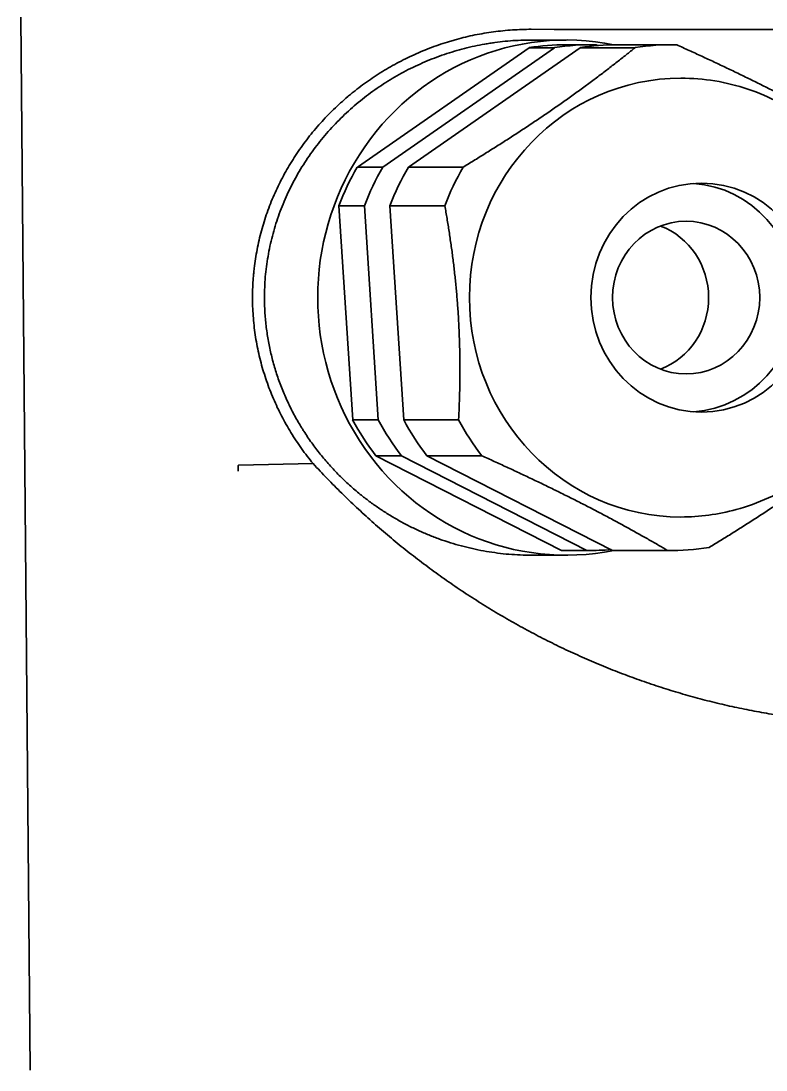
# Model space of a CAD drawing. Header units: millimetres. Extents: x 0 to 42050, y 0 to 29700.
# Drawn here: x 36105.8 to 36203.4, y 27209.4 to 27346.8 of the extents above; entities that cross this region are included whole.
import ezdxf

# ---------------------------------------------------------------- set-up
doc = ezdxf.new("R2010")
doc.units = ezdxf.units.MM
doc.header["$LTSCALE"] = 50
doc.layers.add('Visible', color=7, linetype='Continuous', lineweight=35)

msp = doc.modelspace()

# ---------------------------------------------------------------- linework, layer by layer
at = {"layer": 'Visible'}
for p, q in [((36107.04, 27209.39), (36105.83, 27347.35)), ((36172.35, 27343.34), (36149.87, 27327.71)), ((36153.21, 27327.71), (36175.7, 27343.34)), ((36179.04, 27343.34), (36156.55, 27327.71)), ((36172.35, 27343.34), (36175.7, 27343.34)), ((36172.64, 27344.35), (36177.2, 27344.35)), ((36177.2, 27343.72), (36180.54, 27343.72)), ((36179.04, 27343.34), (36186.22, 27343.34)), ((36181.15, 27343.72), (36181.34, 27343.62)), ((36183.88, 27343.72), (36191.07, 27343.72)), ((36149.87, 27327.71), (36153.21, 27327.71)), ((36156.55, 27327.71), (36163.73, 27327.71)), ((36147.45, 27322.61), (36149.26, 27294.59)), ((36147.45, 27322.61), (36150.8, 27322.61)), ((36152.6, 27294.59), (36150.8, 27322.61)), ((36154.14, 27322.61), (36155.94, 27294.59)), ((36154.14, 27322.61), (36161.32, 27322.61)), ((36149.26, 27294.59), (36152.6, 27294.59)), ((36155.94, 27294.59), (36163.13, 27294.59)), ((36152.3, 27289.87), (36176.59, 27277.48)), ((36152.3, 27289.87), (36155.64, 27289.87)), ((36179.93, 27277.48), (36155.64, 27289.87)), ((36158.98, 27289.87), (36166.17, 27289.87)), ((36158.98, 27289.87), (36183.27, 27277.48)), ((36144.08, 27288.85), (36134.32, 27288.65)), ((36176.59, 27277.48), (36179.93, 27277.48)), ((36177.2, 27277.47), (36180.54, 27277.47)), ((36183.27, 27277.48), (36190.46, 27277.48)), ((36183.88, 27277.47), (36191.07, 27277.47)), ((36172.64, 27276.85), (36177.2, 27276.85))]:
    msp.add_line(p, q, dxfattribs=at)
for centre, major_axis, ratio, start_param, end_param in [((36177.2, 27310.6), (0, -33.75), 0.963602, 2.948362, 6.476416), ((36152.79, 27347.89), (-250, 0.58), 0.008409, 1.650285, 2.032609), ((36177.2, 27310.6), (0, 33.13), 0.963602, 0, 0.152394), ((36180.54, 27310.6), (0, 33.13), 0.963602, 6.264105, 6.435579), ((36183.88, 27310.6), (0, 33.13), 0.963602, 0, 0.152394), ((36191.07, 27310.6), (0, 33.13), 0.963602, 6.264105, 6.435579), ((36192.24, 27310.6), (0, -28.75), 0.963602, 3.141593, 6.283185), ((36177.2, 27310.6), (0, -33.13), 0.963602, 4.16971, 4.341184), ((36180.54, 27310.6), (0, -33.13), 0.963602, 4.16971, 4.341184), ((36183.88, 27310.6), (0, -33.13), 0.963602, 4.16971, 4.341184), ((36191.07, 27310.6), (0, -33.13), 0.963602, 4.16971, 4.341184), ((36192.91, 27310.6), (0, -15), 0.963602, 0.069415, 3.072178), ((36186.22, 27310.6), (0, -10), 0.963602, 0.354154, 2.787439), ((36177.2, 27310.6), (0, -33.13), 0.963602, 5.216907, 5.388381), ((36180.54, 27310.6), (0, -33.13), 0.963602, 5.216907, 5.388381), ((36183.88, 27310.6), (0, -33.13), 0.963602, 5.216907, 5.388381), ((36191.07, 27310.6), (0, -33.13), 0.963602, 5.216907, 5.388381), ((36177.2, 27310.6), (0, -33.13), 0.963602, 6.264105, 6.283185), ((36180.54, 27310.6), (0, -33.13), 0.963602, 6.264105, 6.362809), ((36183.88, 27310.6), (0, -33.13), 0.963602, 6.264105, 6.283185), ((36191.07, 27310.6), (0, -33.13), 0.963602, 6.264105, 6.435579)]:
    msp.add_ellipse(centre, major_axis=major_axis, ratio=ratio, start_param=start_param, end_param=end_param, dxfattribs=at)
for centre, major_axis in [((36194.91, 27310.6), (0, -15)), ((36192.91, 27310.6), (0, -10))]:
    msp.add_ellipse(centre, major_axis=major_axis, ratio=0.963602, dxfattribs=at)
for points, knots in [([(36144.08, 27288.85), (36143.82, 27289.17), (36143.56, 27289.5), (36143.3, 27289.82), (36143.05, 27290.15), (36142.8, 27290.49), (36142.56, 27290.82), (36142.32, 27291.16), (36142.08, 27291.51), (36141.85, 27291.85), (36141.62, 27292.2), (36141.4, 27292.55), (36141.18, 27292.91), (36140.96, 27293.26), (36140.75, 27293.62), (36140.55, 27293.99), (36140.34, 27294.35), (36140.14, 27294.72), (36139.95, 27295.09), (36139.76, 27295.46), (36139.57, 27295.83), (36139.39, 27296.21), (36139.22, 27296.59), (36139.05, 27296.97), (36138.88, 27297.35), (36138.72, 27297.73), (36138.56, 27298.12), (36138.41, 27298.51), (36138.26, 27298.89), (36138.12, 27299.28), (36137.98, 27299.68), (36137.85, 27300.07), (36137.72, 27300.46), (36137.6, 27300.86), (36137.48, 27301.25), (36137.36, 27301.65), (36137.26, 27302.05), (36137.15, 27302.45), (36137.05, 27302.86), (36136.96, 27303.26), (36136.87, 27303.67), (36136.79, 27304.08), (36136.71, 27304.49), (36136.63, 27304.9), (36136.56, 27305.31), (36136.5, 27305.72), (36136.44, 27306.13), (36136.39, 27306.55), (36136.34, 27306.96), (36136.3, 27307.38), (36136.26, 27307.79), (36136.23, 27308.21), (36136.2, 27308.63), (36136.18, 27309.04), (36136.16, 27309.46), (36136.15, 27309.88), (36136.14, 27310.29), (36136.14, 27310.71), (36136.14, 27311.13), (36136.15, 27311.54), (36136.17, 27311.96), (36136.19, 27312.37), (36136.21, 27312.79), (36136.24, 27313.2), (36136.26, 27313.41), (36136.28, 27313.61), (36136.3, 27313.82), (36136.32, 27314.02), (36136.34, 27314.23), (36136.36, 27314.43), (36136.41, 27314.85), (36136.47, 27315.26), (36136.53, 27315.67), (36136.59, 27316.08), (36136.67, 27316.49), (36136.74, 27316.9), (36136.82, 27317.31), (36136.91, 27317.71), (36137, 27318.12), (36137.1, 27318.53), (36137.2, 27318.93), (36137.31, 27319.33), (36137.42, 27319.74), (36137.53, 27320.14), (36137.66, 27320.54), (36137.78, 27320.93), (36137.91, 27321.33), (36138.05, 27321.72), (36138.19, 27322.12), (36138.34, 27322.51), (36138.49, 27322.9), (36138.64, 27323.28), (36138.8, 27323.67), (36138.97, 27324.05), (36139.14, 27324.43), (36139.31, 27324.81), (36139.49, 27325.18), (36139.67, 27325.56), (36139.86, 27325.93), (36140.05, 27326.29), (36140.43, 27327.03), (36140.84, 27327.75), (36141.28, 27328.45), (36141.5, 27328.8), (36141.73, 27329.15), (36141.96, 27329.5), (36142.19, 27329.85), (36142.43, 27330.19), (36142.67, 27330.52), (36142.92, 27330.86), (36143.17, 27331.2), (36143.42, 27331.53), (36143.68, 27331.86), (36143.94, 27332.18), (36144.21, 27332.5), (36144.48, 27332.82), (36144.75, 27333.14), (36145.03, 27333.45), (36145.31, 27333.76), (36145.59, 27334.06), (36145.88, 27334.36), (36146.17, 27334.67), (36146.46, 27334.96), (36146.76, 27335.25), (36147.06, 27335.54), (36147.36, 27335.83), (36147.67, 27336.11), (36147.98, 27336.38), (36148.29, 27336.66), (36148.6, 27336.93), (36148.76, 27337.06), (36148.92, 27337.19), (36149.08, 27337.32), (36149.24, 27337.45), (36149.4, 27337.58), (36149.56, 27337.71), (36149.89, 27337.97), (36150.22, 27338.22), (36150.55, 27338.47), (36150.89, 27338.71), (36151.23, 27338.96), (36151.57, 27339.19), (36151.91, 27339.43), (36152.26, 27339.66), (36152.61, 27339.88), (36152.96, 27340.11), (36153.32, 27340.33), (36153.68, 27340.54), (36154.03, 27340.75), (36154.4, 27340.96), (36154.76, 27341.16), (36155.13, 27341.36), (36155.5, 27341.55), (36155.87, 27341.74), (36156.25, 27341.93), (36156.62, 27342.11), (36157, 27342.29), (36157.38, 27342.46), (36157.76, 27342.63), (36158.14, 27342.8), (36158.53, 27342.96), (36158.91, 27343.12), (36159.3, 27343.27), (36159.69, 27343.41), (36160.08, 27343.56), (36160.47, 27343.69), (36160.86, 27343.83), (36161.26, 27343.96), (36161.65, 27344.08), (36161.85, 27344.14), (36162.05, 27344.2), (36162.25, 27344.26), (36162.44, 27344.32), (36162.64, 27344.38), (36162.84, 27344.43), (36163.24, 27344.54), (36163.64, 27344.64), (36164.04, 27344.74), (36164.45, 27344.83), (36164.85, 27344.92), (36165.26, 27345.01), (36165.66, 27345.09), (36166.07, 27345.16), (36166.48, 27345.23), (36166.89, 27345.3), (36167.29, 27345.36), (36167.7, 27345.42), (36168.11, 27345.48), (36168.52, 27345.52), (36168.93, 27345.56), (36169.34, 27345.61), (36169.76, 27345.64), (36170.17, 27345.67), (36170.58, 27345.69), (36170.99, 27345.71), (36171.4, 27345.73), (36171.82, 27345.74), (36172.23, 27345.75), (36172.64, 27345.75)], [0, 0, 0, 0, 0.497033, 0.497033, 0.497033, 0.995546, 0.995546, 0.995546, 1.495214, 1.495214, 1.495214, 1.995696, 1.995696, 1.995696, 2.496645, 2.496645, 2.496645, 2.997711, 2.997711, 2.997711, 3.498553, 3.498553, 3.498553, 3.998844, 3.998844, 3.998844, 4.498277, 4.498277, 4.498277, 4.996575, 4.996575, 4.996575, 5.493499, 5.493499, 5.493499, 5.990562, 5.990562, 5.990562, 6.489122, 6.489122, 6.489122, 6.988856, 6.988856, 6.988856, 7.489412, 7.489412, 7.489412, 7.990425, 7.990425, 7.990425, 8.49152, 8.49152, 8.49152, 8.992322, 8.992322, 8.992322, 9.49247, 9.49247, 9.49247, 9.991617, 9.991617, 9.991617, 10.489447, 10.489447, 10.489447, 10.73778, 10.73778, 10.73778, 10.986052, 10.986052, 10.986052, 11.483724, 11.483724, 11.483724, 11.9827, 11.9827, 11.9827, 12.482694, 12.482694, 12.482694, 12.983388, 12.983388, 12.983388, 13.48444, 13.48444, 13.48444, 13.985492, 13.985492, 13.985492, 14.486179, 14.486179, 14.486179, 14.986134, 14.986134, 14.986134, 15.485003, 15.485003, 15.485003, 15.982444, 15.982444, 15.982444, 16.977056, 16.977056, 16.977056, 17.476159, 17.476159, 17.476159, 17.976163, 17.976163, 17.976163, 18.476785, 18.476785, 18.476785, 18.97772, 18.97772, 18.97772, 19.478652, 19.478652, 19.478652, 19.979255, 19.979255, 19.979255, 20.479202, 20.479202, 20.479202, 20.978172, 20.978172, 20.978172, 21.475853, 21.475853, 21.475853, 21.724121, 21.724121, 21.724121, 21.972446, 21.972446, 21.972446, 22.470175, 22.470175, 22.470175, 22.969147, 22.969147, 22.969147, 23.469105, 23.469105, 23.469105, 23.969769, 23.969769, 23.969769, 24.470851, 24.470851, 24.470851, 24.97205, 24.97205, 24.97205, 25.473065, 25.473065, 25.473065, 25.973598, 25.973598, 25.973598, 26.473358, 26.473358, 26.473358, 26.972066, 26.972066, 26.972066, 27.469467, 27.469467, 27.469467, 27.71765, 27.71765, 27.71765, 27.96591, 27.96591, 27.96591, 28.462855, 28.462855, 28.462855, 28.960125, 28.960125, 28.960125, 29.45743, 29.45743, 29.45743, 29.954485, 29.954485, 29.954485, 30.451011, 30.451011, 30.451011, 30.947254, 30.947254, 30.947254, 31.443467, 31.443467, 31.443467, 31.939661, 31.939661, 31.939661, 31.939661]), ([(36172.64, 27344.35), (36172.4, 27344.35), (36172.17, 27344.35), (36171.93, 27344.34), (36171.48, 27344.33), (36171.03, 27344.31), (36170.58, 27344.29), (36170.13, 27344.26), (36169.68, 27344.23), (36169.23, 27344.18), (36168.78, 27344.14), (36168.33, 27344.08), (36167.88, 27344.02), (36167.66, 27343.99), (36167.43, 27343.96), (36167.21, 27343.92), (36166.99, 27343.89), (36166.77, 27343.85), (36166.54, 27343.81), (36166.1, 27343.73), (36165.65, 27343.65), (36165.21, 27343.55), (36164.77, 27343.46), (36164.32, 27343.35), (36163.88, 27343.24), (36163.44, 27343.13), (36163, 27343), (36162.57, 27342.87), (36162.13, 27342.74), (36161.69, 27342.6), (36161.26, 27342.46), (36160.83, 27342.31), (36160.4, 27342.16), (36159.97, 27341.99), (36159.55, 27341.83), (36159.12, 27341.66), (36158.7, 27341.48), (36158.28, 27341.3), (36157.87, 27341.11), (36157.46, 27340.91), (36157.04, 27340.72), (36156.64, 27340.52), (36156.23, 27340.31), (36155.83, 27340.1), (36155.43, 27339.88), (36155.03, 27339.65), (36154.64, 27339.43), (36154.25, 27339.2), (36153.87, 27338.96), (36153.48, 27338.72), (36153.1, 27338.47), (36152.73, 27338.22), (36152.35, 27337.96), (36151.98, 27337.7), (36151.61, 27337.43), (36151.25, 27337.16), (36150.88, 27336.88), (36150.53, 27336.6), (36150.17, 27336.32), (36149.82, 27336.03), (36149.47, 27335.73), (36149.13, 27335.43), (36148.79, 27335.13), (36148.45, 27334.81), (36148.12, 27334.5), (36147.79, 27334.18), (36147.47, 27333.86), (36147.15, 27333.54), (36146.83, 27333.21), (36146.52, 27332.87), (36146.21, 27332.54), (36145.91, 27332.19), (36145.62, 27331.85), (36145.32, 27331.5), (36145.04, 27331.15), (36144.76, 27330.79), (36144.48, 27330.43), (36144.21, 27330.07), (36143.94, 27329.7), (36143.68, 27329.33), (36143.42, 27328.96), (36143.17, 27328.58), (36142.92, 27328.2), (36142.68, 27327.82), (36142.44, 27327.43), (36142.21, 27327.04), (36141.98, 27326.65), (36141.76, 27326.25), (36141.54, 27325.85), (36141.33, 27325.44), (36141.13, 27325.04), (36140.92, 27324.63), (36140.73, 27324.22), (36140.54, 27323.8), (36140.36, 27323.38), (36140.18, 27322.96), (36140.01, 27322.54), (36139.84, 27322.12), (36139.68, 27321.69), (36139.53, 27321.26), (36139.38, 27320.83), (36139.24, 27320.4), (36139.11, 27319.96), (36138.97, 27319.53), (36138.85, 27319.09), (36138.74, 27318.66), (36138.62, 27318.22), (36138.52, 27317.78), (36138.42, 27317.34), (36138.33, 27316.89), (36138.24, 27316.45), (36138.17, 27316), (36138.09, 27315.56), (36138.02, 27315.11), (36137.97, 27314.66), (36137.91, 27314.21), (36137.86, 27313.76), (36137.82, 27313.31), (36137.78, 27312.86), (36137.76, 27312.41), (36137.74, 27311.96), (36137.72, 27311.5), (36137.71, 27311.05), (36137.71, 27310.6)], [13.340049, 13.340049, 13.340049, 13.340049, 13.625021, 13.625021, 13.625021, 14.167842, 14.167842, 14.167842, 14.710926, 14.710926, 14.710926, 15.254109, 15.254109, 15.254109, 15.525609, 15.525609, 15.525609, 15.797128, 15.797128, 15.797128, 16.341468, 16.341468, 16.341468, 16.887358, 16.887358, 16.887358, 17.434433, 17.434433, 17.434433, 17.982297, 17.982297, 17.982297, 18.53053, 18.53053, 18.53053, 19.078704, 19.078704, 19.078704, 19.626388, 19.626388, 19.626388, 20.173162, 20.173162, 20.173162, 20.718623, 20.718623, 20.718623, 21.2624, 21.2624, 21.2624, 21.806164, 21.806164, 21.806164, 22.351644, 22.351644, 22.351644, 22.898431, 22.898431, 22.898431, 23.446093, 23.446093, 23.446093, 23.994184, 23.994184, 23.994184, 24.542258, 24.542258, 24.542258, 25.089877, 25.089877, 25.089877, 25.636625, 25.636625, 25.636625, 26.182115, 26.182115, 26.182115, 26.726004, 26.726004, 26.726004, 27.269607, 27.269607, 27.269607, 27.814874, 27.814874, 27.814874, 28.361352, 28.361352, 28.361352, 28.908552, 28.908552, 28.908552, 29.455976, 29.455976, 29.455976, 30.003137, 30.003137, 30.003137, 30.549567, 30.549567, 30.549567, 31.094835, 31.094835, 31.094835, 31.638562, 31.638562, 31.638562, 32.18164, 32.18164, 32.18164, 32.724981, 32.724981, 32.724981, 33.268101, 33.268101, 33.268101, 33.811084, 33.811084, 33.811084, 34.354183, 34.354183, 34.354183, 34.897099, 34.897099, 34.897099, 34.897099]), ([(36163.73, 27327.71), (36164.24, 27328.01), (36164.75, 27328.32), (36165.26, 27328.64), (36165.77, 27328.95), (36166.28, 27329.27), (36166.79, 27329.59), (36167.04, 27329.75), (36167.3, 27329.91), (36167.56, 27330.07), (36167.81, 27330.23), (36168.07, 27330.39), (36168.32, 27330.56), (36168.58, 27330.72), (36168.83, 27330.88), (36169.09, 27331.04), (36169.35, 27331.21), (36169.6, 27331.37), (36169.86, 27331.54), (36170.11, 27331.7), (36170.36, 27331.87), (36170.62, 27332.03), (36170.87, 27332.2), (36171.13, 27332.36), (36171.38, 27332.53), (36171.63, 27332.69), (36171.88, 27332.86), (36172.13, 27333.03), (36172.38, 27333.19), (36172.63, 27333.36), (36172.88, 27333.53), (36173.13, 27333.69), (36173.38, 27333.86), (36173.63, 27334.03), (36173.88, 27334.19), (36174.12, 27334.36), (36174.37, 27334.53), (36174.61, 27334.69), (36174.86, 27334.86), (36175.1, 27335.03), (36175.34, 27335.2), (36175.58, 27335.36), (36175.82, 27335.53), (36176.06, 27335.7), (36176.3, 27335.86), (36176.54, 27336.03), (36176.78, 27336.2), (36177.02, 27336.37), (36177.25, 27336.53), (36177.49, 27336.7), (36177.72, 27336.87), (36177.96, 27337.04), (36178.19, 27337.2), (36178.42, 27337.37), (36178.65, 27337.54), (36178.88, 27337.7), (36179.11, 27337.87), (36179.34, 27338.04), (36179.57, 27338.2), (36179.79, 27338.37), (36180.02, 27338.54), (36180.24, 27338.7), (36180.47, 27338.87), (36180.69, 27339.03), (36180.91, 27339.2), (36181.13, 27339.36), (36181.34, 27339.53), (36181.56, 27339.69), (36181.78, 27339.85), (36181.99, 27340.02), (36182.21, 27340.18), (36182.42, 27340.34), (36182.63, 27340.5), (36182.84, 27340.66), (36183.05, 27340.83), (36183.25, 27340.99), (36183.46, 27341.15), (36183.67, 27341.31), (36183.87, 27341.47), (36184.07, 27341.62), (36184.27, 27341.78), (36184.47, 27341.94), (36184.67, 27342.1), (36184.87, 27342.25), (36185.06, 27342.41), (36185.46, 27342.72), (36185.84, 27343.03), (36186.22, 27343.34)], [0, 0, 0, 0, 0.722756, 0.722756, 0.722756, 1.448845, 1.448845, 1.448845, 1.812603, 1.812603, 1.812603, 2.176577, 2.176577, 2.176577, 2.540594, 2.540594, 2.540594, 2.904496, 2.904496, 2.904496, 3.268148, 3.268148, 3.268148, 3.631435, 3.631435, 3.631435, 3.994266, 3.994266, 3.994266, 4.356578, 4.356578, 4.356578, 4.718339, 4.718339, 4.718339, 5.079553, 5.079553, 5.079553, 5.440261, 5.440261, 5.440261, 5.800606, 5.800606, 5.800606, 6.161287, 6.161287, 6.161287, 6.522511, 6.522511, 6.522511, 6.884273, 6.884273, 6.884273, 7.246531, 7.246531, 7.246531, 7.609213, 7.609213, 7.609213, 7.972215, 7.972215, 7.972215, 8.335411, 8.335411, 8.335411, 8.698655, 8.698655, 8.698655, 9.06178, 9.06178, 9.06178, 9.424603, 9.424603, 9.424603, 9.786929, 9.786929, 9.786929, 10.14855, 10.14855, 10.14855, 10.50925, 10.50925, 10.50925, 10.869506, 10.869506, 10.869506, 11.590283, 11.590283, 11.590283, 11.590283]), ([(36191.68, 27343.72), (36192.22, 27343.47), (36192.76, 27343.23), (36193.31, 27342.98), (36193.85, 27342.73), (36194.4, 27342.48), (36194.95, 27342.22), (36195.22, 27342.1), (36195.5, 27341.97), (36195.77, 27341.84), (36196.05, 27341.71), (36196.32, 27341.59), (36196.59, 27341.46), (36196.87, 27341.33), (36197.14, 27341.2), (36197.42, 27341.07), (36197.69, 27340.94), (36197.97, 27340.81), (36198.24, 27340.68), (36198.51, 27340.55), (36198.79, 27340.42), (36199.06, 27340.29), (36199.33, 27340.16), (36199.6, 27340.03), (36199.88, 27339.89), (36200.15, 27339.76), (36200.42, 27339.63), (36200.69, 27339.5), (36200.96, 27339.37), (36201.23, 27339.24), (36201.5, 27339.1), (36201.77, 27338.97), (36202.03, 27338.84), (36202.3, 27338.71), (36202.57, 27338.57), (36202.83, 27338.44), (36203.1, 27338.31), (36203.36, 27338.18), (36203.62, 27338.04), (36203.89, 27337.91), (36204.15, 27337.78), (36204.41, 27337.65), (36204.67, 27337.51), (36204.93, 27337.38), (36205.19, 27337.25), (36205.45, 27337.12), (36205.7, 27336.98), (36205.96, 27336.85), (36206.21, 27336.72), (36206.47, 27336.59), (36206.72, 27336.45), (36206.98, 27336.32), (36207.23, 27336.19), (36207.48, 27336.06), (36207.73, 27335.92), (36207.98, 27335.79), (36208.23, 27335.66), (36208.47, 27335.53), (36208.72, 27335.4), (36208.97, 27335.26), (36209.21, 27335.13), (36209.45, 27335), (36209.69, 27334.87), (36209.94, 27334.74), (36210.18, 27334.61), (36210.41, 27334.48), (36210.65, 27334.35), (36210.89, 27334.22), (36211.12, 27334.09), (36211.35, 27333.96), (36211.59, 27333.83), (36211.82, 27333.7), (36212.05, 27333.57), (36212.28, 27333.44), (36212.5, 27333.32), (36212.73, 27333.19), (36212.95, 27333.06), (36213.18, 27332.94), (36213.4, 27332.81), (36213.62, 27332.68), (36213.84, 27332.56), (36214.06, 27332.43), (36214.27, 27332.31), (36214.49, 27332.18), (36214.7, 27332.06), (36215.13, 27331.81), (36215.55, 27331.57), (36215.97, 27331.32)], [0, 0, 0, 0, 0.722756, 0.722756, 0.722756, 1.448845, 1.448845, 1.448845, 1.812603, 1.812603, 1.812603, 2.176577, 2.176577, 2.176577, 2.540594, 2.540594, 2.540594, 2.904496, 2.904496, 2.904496, 3.268148, 3.268148, 3.268148, 3.631435, 3.631435, 3.631435, 3.994266, 3.994266, 3.994266, 4.356578, 4.356578, 4.356578, 4.718339, 4.718339, 4.718339, 5.079553, 5.079553, 5.079553, 5.440261, 5.440261, 5.440261, 5.800606, 5.800606, 5.800606, 6.161287, 6.161287, 6.161287, 6.522511, 6.522511, 6.522511, 6.884273, 6.884273, 6.884273, 7.246531, 7.246531, 7.246531, 7.609213, 7.609213, 7.609213, 7.972215, 7.972215, 7.972215, 8.335411, 8.335411, 8.335411, 8.698655, 8.698655, 8.698655, 9.06178, 9.06178, 9.06178, 9.424603, 9.424603, 9.424603, 9.786929, 9.786929, 9.786929, 10.14855, 10.14855, 10.14855, 10.50925, 10.50925, 10.50925, 10.869506, 10.869506, 10.869506, 11.590283, 11.590283, 11.590283, 11.590283]), ([(36192.24, 27339.35), (36195.21, 27339.35), (36198.17, 27338.86), (36203.81, 27336.97), (36206.48, 27335.56), (36211.27, 27331.95), (36213.38, 27329.75), (36216.84, 27324.77), (36218.18, 27321.99), (36219.95, 27316.12), (36220.37, 27313.03), (36220.23, 27306.86), (36219.67, 27303.78), (36217.63, 27297.96), (36216.15, 27295.22), (36212.41, 27290.37), (36210.16, 27288.25), (36205.13, 27284.88), (36202.36, 27283.61), (36197.11, 27282.18), (36194.67, 27281.85), (36192.24, 27281.85)], [4.712389, 4.712389, 4.712389, 4.712389, 5.025493, 5.025493, 5.340016, 5.340016, 5.658142, 5.658142, 5.980501, 5.980501, 6.30607, 6.30607, 6.632712, 6.632712, 6.957931, 6.957931, 7.279662, 7.279662, 7.597087, 7.597087, 7.853982, 7.853982, 7.853982, 7.853982]), ([(36163.13, 27294.59), (36163.15, 27295.14), (36163.18, 27295.7), (36163.2, 27296.26), (36163.22, 27296.82), (36163.24, 27297.39), (36163.25, 27297.96), (36163.26, 27298.25), (36163.27, 27298.54), (36163.27, 27298.83), (36163.28, 27299.12), (36163.28, 27299.41), (36163.28, 27299.7), (36163.29, 27299.99), (36163.29, 27300.28), (36163.29, 27300.57), (36163.29, 27300.87), (36163.29, 27301.16), (36163.29, 27301.45), (36163.29, 27301.75), (36163.29, 27302.04), (36163.29, 27302.34), (36163.29, 27302.64), (36163.28, 27302.93), (36163.28, 27303.23), (36163.27, 27303.53), (36163.27, 27303.83), (36163.26, 27304.12), (36163.25, 27304.42), (36163.24, 27304.72), (36163.23, 27305.02), (36163.22, 27305.32), (36163.21, 27305.62), (36163.2, 27305.92), (36163.19, 27306.22), (36163.17, 27306.52), (36163.16, 27306.82), (36163.15, 27307.12), (36163.13, 27307.42), (36163.11, 27307.72), (36163.1, 27308.01), (36163.08, 27308.31), (36163.06, 27308.61), (36163.04, 27308.91), (36163.02, 27309.21), (36163, 27309.51), (36162.97, 27309.81), (36162.95, 27310.11), (36162.93, 27310.41), (36162.9, 27310.71), (36162.88, 27311.01), (36162.85, 27311.31), (36162.83, 27311.61), (36162.8, 27311.91), (36162.77, 27312.21), (36162.74, 27312.51), (36162.71, 27312.81), (36162.68, 27313.11), (36162.65, 27313.41), (36162.62, 27313.7), (36162.58, 27314), (36162.55, 27314.3), (36162.51, 27314.6), (36162.48, 27314.89), (36162.44, 27315.19), (36162.41, 27315.48), (36162.37, 27315.78), (36162.33, 27316.07), (36162.29, 27316.36), (36162.26, 27316.66), (36162.22, 27316.95), (36162.18, 27317.24), (36162.14, 27317.53), (36162.09, 27317.82), (36162.05, 27318.11), (36162.01, 27318.4), (36161.97, 27318.68), (36161.92, 27318.97), (36161.88, 27319.25), (36161.84, 27319.54), (36161.79, 27319.82), (36161.75, 27320.1), (36161.7, 27320.39), (36161.66, 27320.67), (36161.61, 27320.95), (36161.52, 27321.51), (36161.42, 27322.06), (36161.32, 27322.61)], [0, 0, 0, 0, 0.722756, 0.722756, 0.722756, 1.448845, 1.448845, 1.448845, 1.812603, 1.812603, 1.812603, 2.176577, 2.176577, 2.176577, 2.540594, 2.540594, 2.540594, 2.904496, 2.904496, 2.904496, 3.268148, 3.268148, 3.268148, 3.631435, 3.631435, 3.631435, 3.994266, 3.994266, 3.994266, 4.356578, 4.356578, 4.356578, 4.718339, 4.718339, 4.718339, 5.079553, 5.079553, 5.079553, 5.440261, 5.440261, 5.440261, 5.800606, 5.800606, 5.800606, 6.161287, 6.161287, 6.161287, 6.522511, 6.522511, 6.522511, 6.884273, 6.884273, 6.884273, 7.246531, 7.246531, 7.246531, 7.609213, 7.609213, 7.609213, 7.972215, 7.972215, 7.972215, 8.335411, 8.335411, 8.335411, 8.698655, 8.698655, 8.698655, 9.06178, 9.06178, 9.06178, 9.424603, 9.424603, 9.424603, 9.786929, 9.786929, 9.786929, 10.14855, 10.14855, 10.14855, 10.50925, 10.50925, 10.50925, 10.869506, 10.869506, 10.869506, 11.590283, 11.590283, 11.590283, 11.590283]), ([(36137.71, 27310.6), (36137.71, 27310.29), (36137.71, 27309.98), (36137.72, 27309.68), (36137.73, 27309.37), (36137.74, 27309.06), (36137.76, 27308.75), (36137.78, 27308.45), (36137.8, 27308.14), (36137.83, 27307.83), (36137.85, 27307.53), (36137.89, 27307.22), (36137.92, 27306.91), (36137.99, 27306.3), (36138.08, 27305.69), (36138.19, 27305.09), (36138.24, 27304.78), (36138.3, 27304.48), (36138.36, 27304.18), (36138.42, 27303.88), (36138.49, 27303.58), (36138.56, 27303.28), (36138.63, 27302.98), (36138.7, 27302.68), (36138.78, 27302.38), (36138.86, 27302.08), (36138.94, 27301.79), (36139.03, 27301.49), (36139.2, 27300.9), (36139.39, 27300.32), (36139.6, 27299.74), (36139.71, 27299.45), (36139.81, 27299.16), (36139.93, 27298.87), (36140.04, 27298.58), (36140.15, 27298.3), (36140.27, 27298.01), (36140.39, 27297.73), (36140.52, 27297.44), (36140.65, 27297.16), (36140.78, 27296.88), (36140.91, 27296.6), (36141.04, 27296.33), (36141.18, 27296.05), (36141.32, 27295.77), (36141.46, 27295.5), (36141.61, 27295.23), (36141.75, 27294.96), (36141.9, 27294.69), (36142.06, 27294.42), (36142.21, 27294.15), (36142.37, 27293.89), (36142.45, 27293.76), (36142.53, 27293.62), (36142.61, 27293.49), (36142.69, 27293.36), (36142.77, 27293.23), (36142.85, 27293.1), (36143.02, 27292.84), (36143.19, 27292.58), (36143.36, 27292.33), (36143.53, 27292.07), (36143.71, 27291.82), (36143.89, 27291.57), (36144.07, 27291.32), (36144.25, 27291.07), (36144.44, 27290.82), (36144.63, 27290.57), (36144.82, 27290.33), (36145.01, 27290.09), (36145.2, 27289.85), (36145.4, 27289.61), (36145.6, 27289.37), (36145.8, 27289.13), (36146.01, 27288.9), (36146.21, 27288.67), (36146.42, 27288.44), (36146.63, 27288.21), (36146.84, 27287.98), (36147.06, 27287.75), (36147.27, 27287.53), (36147.49, 27287.31), (36147.71, 27287.09), (36147.93, 27286.87), (36148.16, 27286.66), (36148.38, 27286.45), (36148.61, 27286.23), (36148.84, 27286.03), (36149.07, 27285.82), (36149.3, 27285.61), (36149.54, 27285.41), (36149.77, 27285.21), (36150.01, 27285.01), (36150.25, 27284.82), (36150.64, 27284.5), (36151.03, 27284.2), (36151.43, 27283.9), (36151.63, 27283.75), (36151.83, 27283.61), (36152.03, 27283.46), (36152.23, 27283.32), (36152.44, 27283.18), (36152.64, 27283.04), (36153.05, 27282.76), (36153.47, 27282.49), (36153.89, 27282.22), (36154.32, 27281.96), (36154.75, 27281.71), (36155.18, 27281.46), (36155.62, 27281.21), (36156.06, 27280.98), (36156.5, 27280.75), (36156.95, 27280.52), (36157.4, 27280.3), (36157.86, 27280.09), (36158.31, 27279.89), (36158.77, 27279.69), (36159.23, 27279.5), (36159.7, 27279.31), (36160.16, 27279.13), (36160.64, 27278.96), (36161.1, 27278.79), (36161.58, 27278.63), (36162.05, 27278.48), (36162.53, 27278.33), (36163.01, 27278.19), (36163.49, 27278.06), (36163.73, 27278), (36163.97, 27277.94), (36164.21, 27277.88), (36164.45, 27277.82), (36164.69, 27277.76), (36164.93, 27277.71), (36165.42, 27277.6), (36165.9, 27277.5), (36166.39, 27277.41), (36166.88, 27277.32), (36167.37, 27277.24), (36167.86, 27277.18), (36168.35, 27277.11), (36168.84, 27277.05), (36169.34, 27277), (36169.83, 27276.96), (36170.33, 27276.92), (36170.82, 27276.9), (36171.31, 27276.87), (36171.81, 27276.85), (36172.3, 27276.85), (36172.42, 27276.85), (36172.53, 27276.85), (36172.64, 27276.85)], [0, 0, 0, 0, 0.369332, 0.369332, 0.369332, 0.738618, 0.738618, 0.738618, 1.107837, 1.107837, 1.107837, 1.477184, 1.477184, 1.477184, 2.215745, 2.215745, 2.215745, 2.585145, 2.585145, 2.585145, 2.954702, 2.954702, 2.954702, 3.324266, 3.324266, 3.324266, 3.693685, 3.693685, 3.693685, 4.432712, 4.432712, 4.432712, 4.80289, 4.80289, 4.80289, 5.173365, 5.173365, 5.173365, 5.543997, 5.543997, 5.543997, 5.914638, 5.914638, 5.914638, 6.285139, 6.285139, 6.285139, 6.655349, 6.655349, 6.655349, 7.025116, 7.025116, 7.025116, 7.209787, 7.209787, 7.209787, 7.394453, 7.394453, 7.394453, 7.764405, 7.764405, 7.764405, 8.135109, 8.135109, 8.135109, 8.506462, 8.506462, 8.506462, 8.878349, 8.878349, 8.878349, 9.250646, 9.250646, 9.250646, 9.623222, 9.623222, 9.623222, 9.99594, 9.99594, 9.99594, 10.368661, 10.368661, 10.368661, 10.74124, 10.74124, 10.74124, 11.113535, 11.113535, 11.113535, 11.485403, 11.485403, 11.485403, 11.856705, 11.856705, 11.856705, 12.453779, 12.453779, 12.453779, 12.751525, 12.751525, 12.751525, 13.049565, 13.049565, 13.049565, 13.647173, 13.647173, 13.647173, 14.24642, 14.24642, 14.24642, 14.846789, 14.846789, 14.846789, 15.447733, 15.447733, 15.447733, 16.048688, 16.048688, 16.048688, 16.649091, 16.649091, 16.649091, 17.248396, 17.248396, 17.248396, 17.84609, 17.84609, 17.84609, 18.144185, 18.144185, 18.144185, 18.441858, 18.441858, 18.441858, 19.037777, 19.037777, 19.037777, 19.634219, 19.634219, 19.634219, 20.230638, 20.230638, 20.230638, 20.826496, 20.826496, 20.826496, 21.421676, 21.421676, 21.421676, 21.55705, 21.55705, 21.55705, 21.55705]), ([(36218.4, 27293.49), (36218.02, 27293.18), (36217.63, 27292.87), (36217.24, 27292.56), (36216.85, 27292.24), (36216.44, 27291.93), (36216.04, 27291.61), (36215.83, 27291.45), (36215.63, 27291.29), (36215.42, 27291.13), (36215.21, 27290.96), (36215, 27290.8), (36214.79, 27290.64), (36214.58, 27290.48), (36214.36, 27290.32), (36214.15, 27290.15), (36213.93, 27289.99), (36213.72, 27289.82), (36213.5, 27289.66), (36213.28, 27289.5), (36213.06, 27289.33), (36212.84, 27289.17), (36212.62, 27289), (36212.4, 27288.84), (36212.17, 27288.67), (36211.95, 27288.5), (36211.72, 27288.34), (36211.49, 27288.17), (36211.27, 27288), (36211.04, 27287.84), (36210.81, 27287.67), (36210.58, 27287.5), (36210.35, 27287.34), (36210.11, 27287.17), (36209.88, 27287), (36209.65, 27286.84), (36209.41, 27286.67), (36209.17, 27286.5), (36208.94, 27286.34), (36208.7, 27286.17), (36208.46, 27286), (36208.22, 27285.83), (36207.98, 27285.67), (36207.74, 27285.5), (36207.5, 27285.33), (36207.26, 27285.17), (36207.01, 27285), (36206.77, 27284.83), (36206.52, 27284.66), (36206.28, 27284.5), (36206.03, 27284.33), (36205.78, 27284.16), (36205.54, 27283.99), (36205.29, 27283.83), (36205.04, 27283.66), (36204.79, 27283.49), (36204.54, 27283.33), (36204.28, 27283.16), (36204.03, 27282.99), (36203.78, 27282.83), (36203.53, 27282.66), (36203.28, 27282.5), (36203.02, 27282.33), (36202.77, 27282.16), (36202.52, 27282), (36202.26, 27281.84), (36202.01, 27281.67), (36201.75, 27281.51), (36201.5, 27281.34), (36201.24, 27281.18), (36200.99, 27281.02), (36200.73, 27280.86), (36200.48, 27280.69), (36200.22, 27280.53), (36199.97, 27280.37), (36199.71, 27280.21), (36199.46, 27280.05), (36199.21, 27279.89), (36198.95, 27279.73), (36198.7, 27279.57), (36198.44, 27279.41), (36198.19, 27279.26), (36197.94, 27279.1), (36197.68, 27278.94), (36197.43, 27278.79), (36196.92, 27278.48), (36196.42, 27278.17), (36195.91, 27277.86)], [0, 0, 0, 0, 0.722756, 0.722756, 0.722756, 1.448845, 1.448845, 1.448845, 1.812603, 1.812603, 1.812603, 2.176577, 2.176577, 2.176577, 2.540594, 2.540594, 2.540594, 2.904496, 2.904496, 2.904496, 3.268148, 3.268148, 3.268148, 3.631435, 3.631435, 3.631435, 3.994266, 3.994266, 3.994266, 4.356578, 4.356578, 4.356578, 4.718339, 4.718339, 4.718339, 5.079553, 5.079553, 5.079553, 5.440261, 5.440261, 5.440261, 5.800606, 5.800606, 5.800606, 6.161287, 6.161287, 6.161287, 6.522511, 6.522511, 6.522511, 6.884273, 6.884273, 6.884273, 7.246531, 7.246531, 7.246531, 7.609213, 7.609213, 7.609213, 7.972215, 7.972215, 7.972215, 8.335411, 8.335411, 8.335411, 8.698655, 8.698655, 8.698655, 9.06178, 9.06178, 9.06178, 9.424603, 9.424603, 9.424603, 9.786929, 9.786929, 9.786929, 10.14855, 10.14855, 10.14855, 10.50925, 10.50925, 10.50925, 10.869506, 10.869506, 10.869506, 11.590283, 11.590283, 11.590283, 11.590283]), ([(36190.46, 27277.48), (36190.04, 27277.72), (36189.62, 27277.97), (36189.19, 27278.22), (36188.76, 27278.47), (36188.32, 27278.72), (36187.88, 27278.97), (36187.65, 27279.1), (36187.43, 27279.23), (36187.2, 27279.35), (36186.98, 27279.48), (36186.75, 27279.61), (36186.52, 27279.74), (36186.29, 27279.87), (36186.06, 27280), (36185.82, 27280.13), (36185.59, 27280.26), (36185.35, 27280.39), (36185.12, 27280.52), (36184.88, 27280.65), (36184.64, 27280.78), (36184.4, 27280.91), (36184.16, 27281.04), (36183.92, 27281.17), (36183.67, 27281.3), (36183.43, 27281.43), (36183.19, 27281.57), (36182.94, 27281.7), (36182.69, 27281.83), (36182.44, 27281.96), (36182.19, 27282.09), (36181.94, 27282.23), (36181.69, 27282.36), (36181.44, 27282.49), (36181.19, 27282.62), (36180.94, 27282.75), (36180.68, 27282.89), (36180.43, 27283.02), (36180.17, 27283.15), (36179.91, 27283.28), (36179.65, 27283.42), (36179.4, 27283.55), (36179.14, 27283.68), (36178.88, 27283.81), (36178.62, 27283.95), (36178.35, 27284.08), (36178.09, 27284.21), (36177.83, 27284.35), (36177.56, 27284.48), (36177.3, 27284.61), (36177.03, 27284.74), (36176.76, 27284.88), (36176.5, 27285.01), (36176.23, 27285.14), (36175.96, 27285.27), (36175.69, 27285.41), (36175.42, 27285.54), (36175.15, 27285.67), (36174.88, 27285.8), (36174.61, 27285.93), (36174.34, 27286.06), (36174.07, 27286.2), (36173.79, 27286.33), (36173.52, 27286.46), (36173.25, 27286.59), (36172.97, 27286.72), (36172.7, 27286.85), (36172.43, 27286.98), (36172.15, 27287.11), (36171.88, 27287.24), (36171.61, 27287.37), (36171.33, 27287.5), (36171.06, 27287.62), (36170.79, 27287.75), (36170.51, 27287.88), (36170.24, 27288.01), (36169.97, 27288.13), (36169.7, 27288.26), (36169.42, 27288.39), (36169.15, 27288.51), (36168.88, 27288.64), (36168.61, 27288.76), (36168.34, 27288.89), (36168.06, 27289.01), (36167.79, 27289.14), (36167.25, 27289.38), (36166.71, 27289.63), (36166.17, 27289.87)], [0, 0, 0, 0, 0.722756, 0.722756, 0.722756, 1.448845, 1.448845, 1.448845, 1.812603, 1.812603, 1.812603, 2.176577, 2.176577, 2.176577, 2.540594, 2.540594, 2.540594, 2.904496, 2.904496, 2.904496, 3.268148, 3.268148, 3.268148, 3.631435, 3.631435, 3.631435, 3.994266, 3.994266, 3.994266, 4.356578, 4.356578, 4.356578, 4.718339, 4.718339, 4.718339, 5.079553, 5.079553, 5.079553, 5.440261, 5.440261, 5.440261, 5.800606, 5.800606, 5.800606, 6.161287, 6.161287, 6.161287, 6.522511, 6.522511, 6.522511, 6.884273, 6.884273, 6.884273, 7.246531, 7.246531, 7.246531, 7.609213, 7.609213, 7.609213, 7.972215, 7.972215, 7.972215, 8.335411, 8.335411, 8.335411, 8.698655, 8.698655, 8.698655, 9.06178, 9.06178, 9.06178, 9.424603, 9.424603, 9.424603, 9.786929, 9.786929, 9.786929, 10.14855, 10.14855, 10.14855, 10.50925, 10.50925, 10.50925, 10.869506, 10.869506, 10.869506, 11.590283, 11.590283, 11.590283, 11.590283]), ([(36280.24, 27279.03), (36279.82, 27278.62), (36279.4, 27278.22), (36278.98, 27277.83), (36278.37, 27277.26), (36277.76, 27276.71), (36277.14, 27276.16), (36276.52, 27275.61), (36275.89, 27275.08), (36275.25, 27274.55), (36274.62, 27274.02), (36273.97, 27273.5), (36273.32, 27272.99), (36272.67, 27272.48), (36272.02, 27271.98), (36271.35, 27271.49), (36270.69, 27271), (36270.02, 27270.52), (36269.34, 27270.05), (36268.66, 27269.58), (36267.98, 27269.12), (36267.29, 27268.67), (36266.6, 27268.22), (36265.9, 27267.78), (36265.2, 27267.35), (36264.5, 27266.93), (36263.79, 27266.51), (36263.08, 27266.1), (36262.37, 27265.69), (36261.65, 27265.29), (36260.92, 27264.91), (36260.2, 27264.52), (36259.47, 27264.14), (36258.73, 27263.77), (36257.99, 27263.41), (36257.25, 27263.05), (36256.49, 27262.7), (36255.74, 27262.35), (36254.98, 27262.02), (36254.22, 27261.69), (36253.45, 27261.37), (36252.68, 27261.05), (36251.91, 27260.75), (36251.13, 27260.44), (36250.35, 27260.15), (36249.56, 27259.86), (36248.77, 27259.58), (36247.98, 27259.31), (36247.18, 27259.05), (36246.38, 27258.79), (36245.58, 27258.54), (36244.77, 27258.3), (36243.97, 27258.07), (36243.15, 27257.84), (36242.34, 27257.63), (36241.52, 27257.41), (36240.7, 27257.21), (36239.88, 27257.02), (36239.05, 27256.83), (36238.22, 27256.65), (36237.39, 27256.48), (36236.56, 27256.32), (36235.73, 27256.16), (36234.89, 27256.02), (36234.06, 27255.87), (36233.22, 27255.74), (36232.38, 27255.62), (36231.53, 27255.5), (36230.69, 27255.4), (36229.85, 27255.3), (36229, 27255.21), (36228.15, 27255.12), (36227.3, 27255.05), (36226.46, 27254.98), (36225.61, 27254.92), (36224.75, 27254.87), (36223.9, 27254.83), (36223.05, 27254.79), (36222.19, 27254.77), (36221.33, 27254.74), (36220.48, 27254.73), (36219.62, 27254.73), (36218.76, 27254.73), (36217.9, 27254.74), (36217.04, 27254.77), (36216.17, 27254.79), (36215.31, 27254.83), (36214.45, 27254.88), (36213.59, 27254.92), (36212.72, 27254.98), (36211.86, 27255.05), (36210.99, 27255.13), (36210.13, 27255.21), (36209.26, 27255.31), (36208.4, 27255.4), (36207.54, 27255.51), (36206.67, 27255.63), (36205.81, 27255.75), (36204.95, 27255.88), (36204.08, 27256.02), (36203.22, 27256.16), (36202.36, 27256.32), (36201.5, 27256.48), (36200.64, 27256.65), (36199.78, 27256.83), (36198.92, 27257.01), (36198.06, 27257.2), (36197.2, 27257.41), (36196.34, 27257.62), (36195.48, 27257.83), (36194.63, 27258.06), (36193.77, 27258.29), (36192.92, 27258.53), (36192.06, 27258.78), (36191.21, 27259.04), (36190.36, 27259.3), (36189.51, 27259.57), (36188.67, 27259.85), (36187.82, 27260.13), (36186.98, 27260.43), (36186.14, 27260.73), (36185.3, 27261.03), (36184.46, 27261.35), (36183.63, 27261.68), (36182.8, 27262), (36181.97, 27262.34), (36181.15, 27262.69), (36180.32, 27263.04), (36179.5, 27263.4), (36178.69, 27263.77), (36177.87, 27264.13), (36177.06, 27264.51), (36176.26, 27264.9), (36175.45, 27265.29), (36174.65, 27265.69), (36173.86, 27266.1), (36173.06, 27266.51), (36172.28, 27266.93), (36171.49, 27267.36), (36170.71, 27267.79), (36169.93, 27268.23), (36169.17, 27268.67), (36168.4, 27269.12), (36167.63, 27269.58), (36166.87, 27270.05), (36166.11, 27270.51), (36165.35, 27270.99), (36164.6, 27271.48), (36163.85, 27271.97), (36163.11, 27272.46), (36162.37, 27272.97), (36161.63, 27273.48), (36160.9, 27274), (36160.17, 27274.52), (36159.44, 27275.05), (36158.72, 27275.58), (36158.01, 27276.13), (36157.29, 27276.68), (36156.58, 27277.23), (36155.88, 27277.79), (36155.18, 27278.36), (36154.49, 27278.93), (36153.8, 27279.51), (36153.11, 27280.09), (36152.43, 27280.68), (36151.76, 27281.28), (36151.09, 27281.88), (36150.42, 27282.49), (36149.77, 27283.1), (36149.11, 27283.72), (36148.46, 27284.34), (36147.82, 27284.97), (36147.18, 27285.6), (36146.55, 27286.24), (36145.92, 27286.89), (36145.3, 27287.54), (36144.68, 27288.19), (36144.08, 27288.85)], [5.697013, 5.697013, 5.697013, 5.697013, 6.45676, 6.45676, 6.45676, 7.537012, 7.537012, 7.537012, 8.617391, 8.617391, 8.617391, 9.697503, 9.697503, 9.697503, 10.776964, 10.776964, 10.776964, 11.855401, 11.855401, 11.855401, 12.932463, 12.932463, 12.932463, 14.00782, 14.00782, 14.00782, 15.081173, 15.081173, 15.081173, 16.152259, 16.152259, 16.152259, 17.22374, 17.22374, 17.22374, 18.297838, 18.297838, 18.297838, 19.374126, 19.374126, 19.374126, 20.452156, 20.452156, 20.452156, 21.531469, 21.531469, 21.531469, 22.611597, 22.611597, 22.611597, 23.692073, 23.692073, 23.692073, 24.772438, 24.772438, 24.772438, 25.852241, 25.852241, 25.852241, 26.931051, 26.931051, 26.931051, 28.008461, 28.008461, 28.008461, 29.084094, 29.084094, 29.084094, 30.157612, 30.157612, 30.157612, 31.228726, 31.228726, 31.228726, 32.298734, 32.298734, 32.298734, 33.368709, 33.368709, 33.368709, 34.43866, 34.43866, 34.43866, 35.508608, 35.508608, 35.508608, 36.578594, 36.578594, 36.578594, 37.648957, 37.648957, 37.648957, 38.719756, 38.719756, 38.719756, 39.790553, 39.790553, 39.790553, 40.860902, 40.860902, 40.860902, 41.931996, 41.931996, 41.931996, 43.005408, 43.005408, 43.005408, 44.080864, 44.080864, 44.080864, 45.158043, 45.158043, 45.158043, 46.236587, 46.236587, 46.236587, 47.316105, 47.316105, 47.316105, 48.396182, 48.396182, 48.396182, 49.476385, 49.476385, 49.476385, 50.556266, 50.556266, 50.556266, 51.635371, 51.635371, 51.635371, 52.713246, 52.713246, 52.713246, 53.789436, 53.789436, 53.789436, 54.863501, 54.863501, 54.863501, 55.935013, 55.935013, 55.935013, 57.006071, 57.006071, 57.006071, 58.079427, 58.079427, 58.079427, 59.154806, 59.154806, 59.154806, 60.231896, 60.231896, 60.231896, 61.310359, 61.310359, 61.310359, 62.389838, 62.389838, 62.389838, 63.469961, 63.469961, 63.469961, 64.550345, 64.550345, 64.550345, 65.630603, 65.630603, 65.630603, 66.710344, 66.710344, 66.710344, 67.789183, 67.789183, 67.789183, 68.866741, 68.866741, 68.866741, 68.866741])]:
    msp.add_open_spline(points, degree=3, knots=knots, dxfattribs=at)
msp.add_open_spline([(36134.32, 27288.65), (36134.23, 27288.65), (36134.31, 27288.22), (36134.25, 27287.87)], degree=3, dxfattribs=at)

doc.saveas('drawing.dxf')
